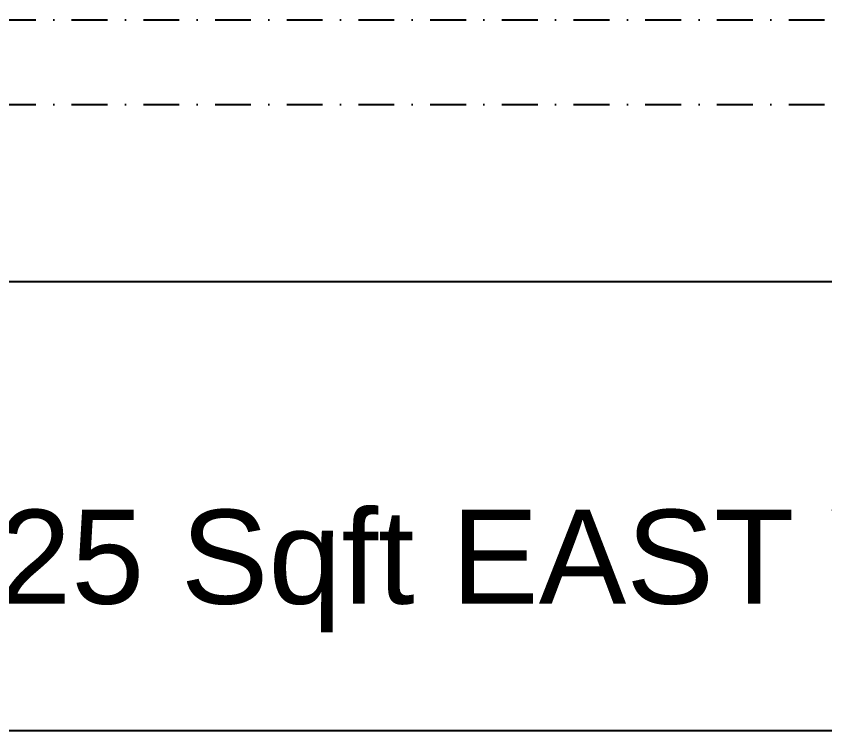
# Model space of a CAD drawing. Header units: millimetres. Extents: x -620 to 116137, y -21481 to 17762.
# Drawn here: x 66022 to 70320, y -21481 to -17683 of the extents above; entities that cross this region are included whole.
import ezdxf
from ezdxf.xclip import XClip

# ---------------------------------------------------------------- set-up
doc = ezdxf.new("R2010")
doc.units = ezdxf.units.MM
doc.header["$LTSCALE"] = 150
doc.header["$XCLIPFRAME"] = 2
doc.linetypes.add('DASHDOT', pattern=[25.4, 12.7, -6.35, 0, -6.35])
doc.layers.add('ad-Elevation 10', color=8, linetype='Continuous')
doc.layers.add('ad-Text main', color=7, linetype='Continuous')
doc.styles.get("Standard").update_dxf_attribs({"font": 'arial.ttf'})

# ---------------------------------------------------------------- blocks, each defined once
blk = doc.blocks.new('$ZCDB_AUDIT_GENERATED_1C4403')
at = {"layer": 'ad-Elevation 10', "linetype": 'DASHDOT', "ltscale": 0.1}
for points in [[(-27431.1, -750), (-2459.8, -750), (-2319.6, -1093), (0, -1093)], [(-27431.1, -1200), (-2459.8, -1200), (-2319.6, -1543), (0, -1543)]]:
    blk.add_lwpolyline(points, dxfattribs=at)

msp = doc.modelspace()

# ---------------------------------------------------------------- linework, layer by layer
msp.add_lwpolyline([(58068.4, -9535.3), (87102.5, -9535.3), (87102.5, -21480.7), (58068.4, -21480.7)], close=True)

# ---------------------------------------------------------------- block references
ref = msp.add_blockref('$ZCDB_AUDIT_GENERATED_1C4403', (84348.3, -16952.2))
XClip(ref).set_block_clipping_path([(-23748.3626878429, -2140.6281090205), (349.01197073, 5188.3683916222)])

# ---------------------------------------------------------------- next in the draw order: texts
at = {"layer": 'ad-Text main', "insert": (71864.7, -20631.1), "char_height": 500, "width": 13498.76, "attachment_point": 5, "bg_fill": 2}
msp.add_mtext('1625 Sqft EAST VILLA_EAST ELEVATION', dxfattribs=at)

doc.saveas('drawing.dxf')
